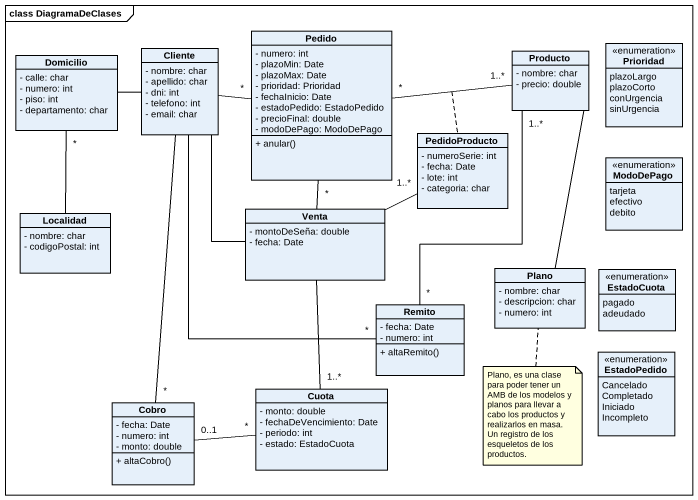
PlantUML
@startuml
mainframe class DiagramaDeClases
hide circle
hide empty members
skinparam classAttributeIconSize 0
class Pedido {
  - numero: int
  - plazoMin: Date
  - plazoMax: Date
  - prioridad: Prioridad
  - fechaInicio: Date
  - estadoPedido: EstadoPedido
  - precioFinal: double
  - modoDePago: ModoDePago
  + anular()
}
class Domicilio {
  - calle: char
  - numero: int
  - piso: int
  - departamento: char
}
class Cliente {
  - nombre: char
  - apellido: char
  - dni: int
  - telefono: int
  - email: char
}
class Producto {
  - nombre: char
  - precio: double
}
enum Prioridad {
  plazoLargo
  plazoCorto
  conUrgencia
  sinUrgencia
}
class PedidoProducto {
  - numeroSerie: int
  - fecha: Date
  - lote: int
  - categoria: char
}
enum ModoDePago {
  tarjeta
  efectivo
  debito
}
class Localidad {
  - nombre: char
  - codigoPostal: int
}
class Venta {
  - montoDeSeña: double
  - fecha: Date
}
class Plano {
  - nombre: char
  - descripcion: char
  - numero: int
}
enum EstadoCuota {
  pagado
  adeudado
}
class Remito {
  - fecha: Date
  - numero: int
  + altaRemito()
}
enum EstadoPedido {
  Cancelado
  Completado
  Iniciado
  Incompleto
}
class Cuota {
  - monto: double
  - fechaDeVencimiento: Date
  - periodo: int
  - estado: EstadoCuota
}
class Cobro {
  - fecha: Date
  - numero: int
  - monto: double
  + altaCobro()
}
Pedido "*" -right- "1..*" Producto
Domicilio -right- Cliente
Cliente -right- "*" Pedido
Cliente -- Venta
Producto -left- Pedido
(Producto, Pedido) .. PedidoProducto
Producto -- Plano
PedidoProducto "1..*" -left- Venta
Localidad -up- "*" Domicilio
Venta -up- "*" Pedido
Venta -- "1..*" Cuota
Remito "*" -up- Cliente
Remito "*" -up- "1..*" Producto
Cobro "*" -up- Cliente
Cobro "0..1" -right- "*" Cuota
note bottom of Plano : Plano, es una clase para poder tener un AMB de los modelos y planos para llevar a cabo los productos y realizarlos en masa. Un registro de los esqueletos de los productos.
@enduml
